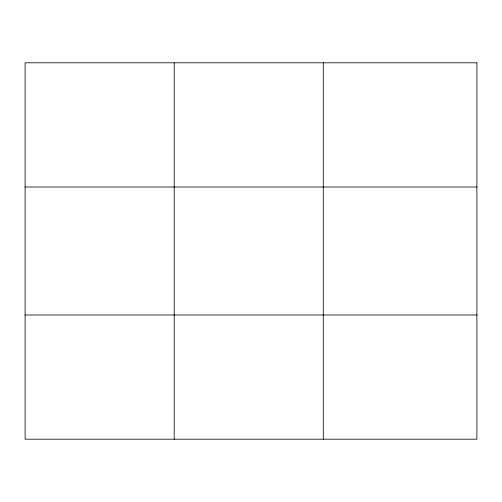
<?xml version="1.0" encoding="UTF-8"?>
<svg xmlns="http://www.w3.org/2000/svg" width="502" height="502" viewBox="0 0 502 502"><rect width="100%" height="100%" fill="white"/><g stroke="black" fill="none" stroke-linecap="round" stroke-linejoin="round"><path stroke-width="0.75" d="M174.194 439.194L174.194 62.806M323.288 439.194L323.288 62.806M25.1 187.014L476.9 187.014M25.1 314.986L476.9 314.986M476.9 62.806L476.9 439.194L25.1 439.194L25.1 62.806L476.9 62.806"/></g></svg>
